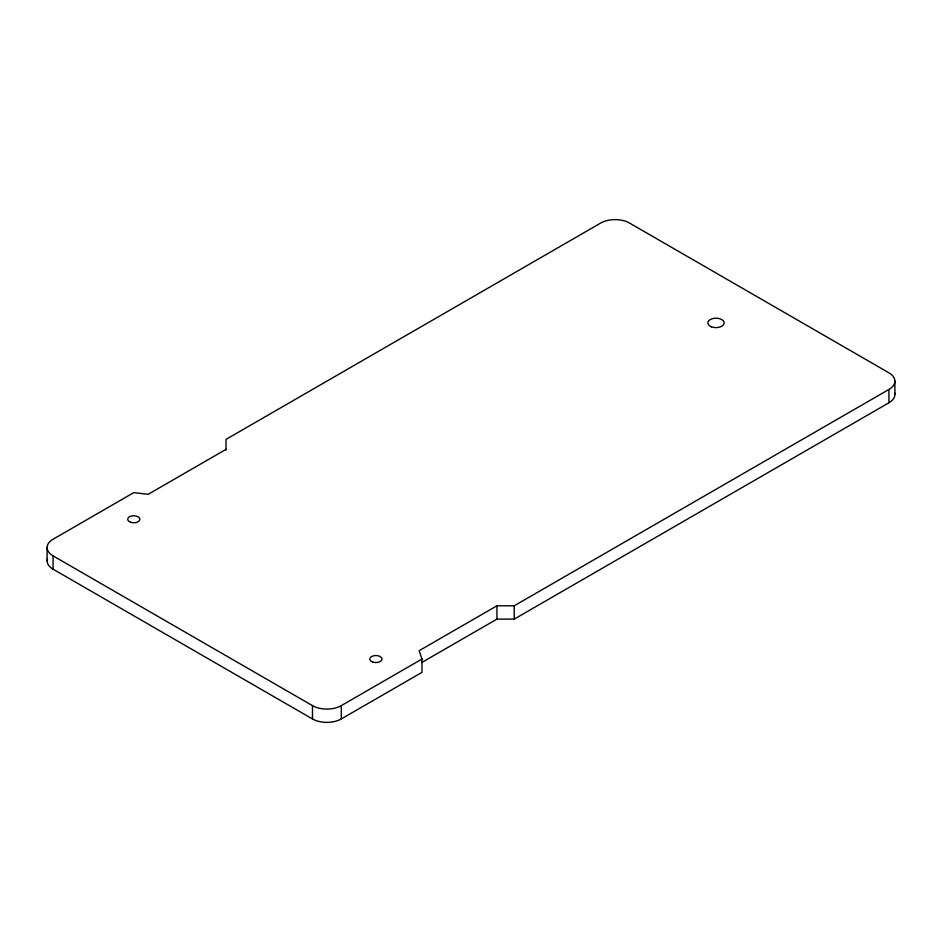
<?xml version="1.0" encoding="UTF-8"?>
<svg xmlns="http://www.w3.org/2000/svg" width="942" height="942" viewBox="0 0 942 942"><rect width="100%" height="100%" fill="white"/><g stroke="black" fill="none" stroke-linecap="round" stroke-linejoin="round"><path stroke-width="1.41" d="M226.009 449.369L148.188 494.303L133.776 492.631L53.07 539.224A20.383 11.763 0 0 0 53.07 555.862L53.07 569.18L312.473 718.946A20.383 11.763 0 0 0 341.298 718.946L422.004 672.352L422.004 659.035L419.119 650.722L496.94 605.788L514.238 605.788L888.93 389.458A20.383 11.763 0 0 0 888.93 372.82L629.527 223.054A20.383 11.763 0 0 0 600.702 223.054L226.009 439.384L226.009 450.029M53.07 555.862L312.473 705.629A20.383 11.763 0 0 0 341.298 705.629L422.004 659.035M421.627 662.579L496.94 619.106L514.238 619.106L888.93 402.776A20.383 11.763 0 0 0 894.723 392.92M894.9 381.145L894.9 394.451M888.93 389.458L888.93 402.776M514.238 605.788L514.238 619.106M496.94 605.788L496.94 619.106M341.298 705.629L341.298 718.946M312.473 705.629L312.473 718.946M47.1 547.549L47.1 560.855M53.07 569.18A20.383 11.763 0 0 1 47.277 559.324M372.702 662.049A6.111 3.532 0 0 0 381.993 659.129A6.111 3.532 0 0 0 372.961 655.938A6.111 3.532 0 0 0 372.702 662.049M130.714 522.315A6.111 3.532 0 0 0 139.887 519.254A6.111 3.532 0 0 0 130.714 516.204A6.111 3.532 0 0 0 130.714 522.315M711.551 326.85A8.148 4.71 0 0 0 724.139 323.141A8.148 4.71 0 0 0 712.293 318.702A8.148 4.71 0 0 0 711.551 326.85"/></g></svg>
